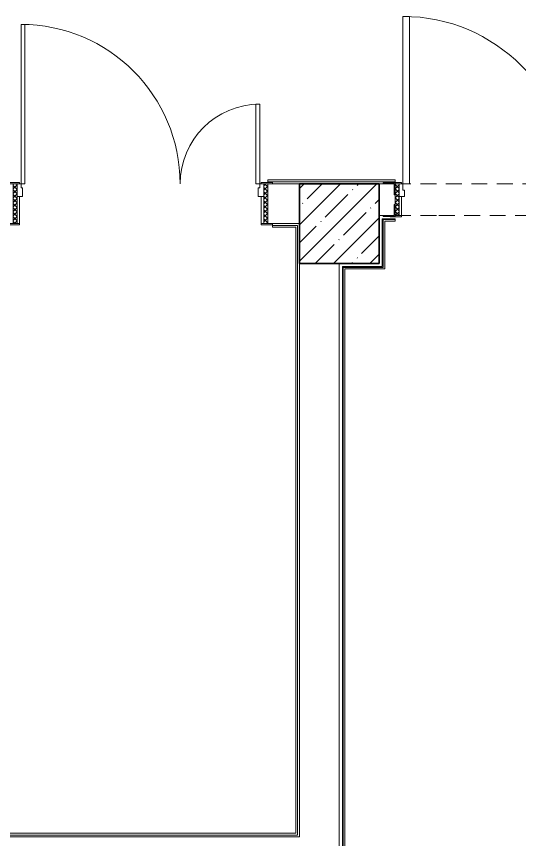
# Model space of a CAD drawing. Header units: millimetres. Extents: x 5993 to 95364, y 87345 to 145529.
# Drawn here: x 42110.6 to 42367.9, y 114258.4 to 114678.9 of the extents above; entities that cross this region are included whole.
import ezdxf

# ---------------------------------------------------------------- set-up
doc = ezdxf.new("R2010")
doc.units = ezdxf.units.MM
doc.linetypes.add('200_ШТРИХ_ш1п0_6_', pattern=[160, 100, -60])
for name, color, linetype, lineweight in [('0-2', 7, 'Continuous', 9), ('Двери', 7, 'Continuous', 9), ('Каркас_Импост', 7, 'Continuous', 13), ('Каркас_Импост-1', 7, 'Continuous', 9), ('Несущие колонны', 7, 'Continuous', 9), ('Несущие колонны-1', 7, 'Continuous', 35), ('Обобщенные модели', 7, 'Continuous', 9), ('Общие ребра', 7, 'Continuous', 9), ('Открывание-1', 7, 'Continuous', 9), ('Панель-2', 7, 'Continuous', 13), ('Перекрытия', 7, 'Continuous', 9), ('Перемычка_Пунктирные линии-1', 7, '200_ШТРИХ_ш1п0_6_', 9), ('Стены', 7, 'Continuous', 9), ('Стены-1', 7, 'Continuous', 13)]:
    doc.layers.add(name, color=color, linetype=linetype, lineweight=lineweight)

# ---------------------------------------------------------------- blocks, each defined once
blk = doc.blocks.new('Дверь_СКБ_2Ст_Внутренняя_ШЕР - СОШ_Д-31__Дв_1600x2100h_ЛК_Лифтовой холл _зона безопасности МГН__EIS60-26412756-АИ2_01_План напольных покрытий и плинтусов 1го этажа _Часть 2_')
at = {"layer": 'Двери'}
h = blk.add_hatch(dxfattribs=at)
h.set_pattern_fill('FP_89', color=256, style=0, pattern_type=2)
h.set_pattern_definition([(135, (1501.41, 189.685), (-14.14214, -14.14214), []), (225, (1501.41, 189.685), (14.14214, -14.14214), [])])
h.paths.add_polyline_path([(812.5, 125), (787.5, 125), (787.5, -125), (812.5, -125)], flags=0)
at = {"layer": 'Каркас_Импост-1'}
h = blk.add_hatch(dxfattribs=at)
h.set_pattern_fill('FP_90', color=256, style=0, pattern_type=2)
h.set_pattern_definition([(45, (-621.384, 189.685), (-14.1421, 14.1421), []), (135, (-621.384, 189.685), (-14.1421, -14.1421), [])])
h.paths.add_polyline_path([(-762.5, 125), (-787.5, 125), (-787.5, -125), (-762.5, -125)], flags=0)
at = {"layer": 'Каркас_Импост'}
for p, q in [((-747.5, 133), (-817.5, 133)), ((-817.5, 133), (-817.5, 125)), ((-817.5, 125), (-747.5, 125)), ((-762.5, 125), (-787.5, 125)), ((-787.5, 125), (-787.5, -125)), ((-737.5, 125), (-762.5, 125)), ((-762.5, 125), (-762.5, 45)), ((-762.5, -125), (-762.5, 125)), ((-747.5, 125), (-762.5, 125)), ((-762.5, 125), (-762.5, 124)), ((-762.5, 124), (-747.5, 124)), ((-747.5, 125), (-747.5, 133)), ((-747.5, 124), (-747.5, 125)), ((-737.5, 100), (-737.5, 125)), ((762.5, 125), (762.5, 100)), ((787.5, 125), (762.5, 125)), ((842.5, 133), (772.5, 133)), ((772.5, 133), (772.5, 125)), ((787.5, 125), (772.5, 125)), ((772.5, 125), (772.5, 124)), ((772.5, 125), (842.5, 125)), ((772.5, 124), (787.5, 124)), ((787.5, 45), (787.5, 125)), ((812.5, 125), (787.5, 125)), ((787.5, 125), (787.5, -125)), ((787.5, 124), (787.5, 125)), ((812.5, -125), (812.5, 125)), ((842.5, 125), (842.5, 133)), ((-727.5, 100), (-737.5, 100)), ((-727.5, 45), (-727.5, 100)), ((762.5, 100), (752.5, 100)), ((752.5, 100), (752.5, 45)), ((-762.5, 45), (-727.5, 45)), ((-747.5, 45), (-762.5, 45)), ((-762.5, 45), (-762.5, -125)), ((-747.5, -125), (-747.5, 45)), ((752.5, 45), (787.5, 45)), ((787.5, 45), (772.5, 45)), ((772.5, 45), (772.5, -125)), ((787.5, -125), (787.5, 45)), ((-747.5, -125), (-817.5, -125)), ((-817.5, -125), (-817.5, -133)), ((-817.5, -133), (-747.5, -133)), ((-787.5, -125), (-762.5, -125)), ((-762.5, -125), (-747.5, -125)), ((-747.5, -133), (-747.5, -125)), ((772.5, -125), (787.5, -125)), ((842.5, -125), (772.5, -125)), ((772.5, -125), (772.5, -133)), ((772.5, -133), (842.5, -133)), ((787.5, -125), (812.5, -125)), ((842.5, -133), (842.5, -125))]:
    blk.add_line(p, q, dxfattribs=at)
at = {"layer": 'Открывание-1'}
for centre, radius, start, end in [((-737.5, 125), 1000, 0, 90), ((762.5, 125), 500, 90, 180)]:
    blk.add_arc(centre, radius, start, end, dxfattribs=at)
at = {"layer": 'Панель-2'}
for p, q in [((-737.5, 1125), (-737.5, 125)), ((-712.5, 1125), (-737.5, 1125)), ((-712.5, 125), (-712.5, 1125)), ((762.5, 625), (737.5, 625)), ((737.5, 625), (737.5, 125)), ((762.5, 125), (762.5, 625)), ((-737.5, 125), (-712.5, 125)), ((737.5, 125), (762.5, 125))]:
    blk.add_line(p, q, dxfattribs=at)
blk = doc.blocks.new('BSC_Колонна _Прямоугольная - 500х500-V90-АИ2_01_План напольных покрытий и плинтусов 1го этажа _Часть 2_')
at = {"layer": 'Несущие колонны'}
h = blk.add_hatch(dxfattribs=at)
h.set_pattern_fill('FP_109', color=256, style=0, pattern_type=2)
h.set_pattern_definition([(45, (-7900, -7650), (-114.0493, 114.0493), []), (45, (-7785.95, -7650), (-114.0493, 114.0493), [201.613, -40.323, 3.353, -36.97])])
h.paths.add_polyline_path([(-250, -250), (250, -250), (250, 250), (-250, 250), (-250, -148)], flags=0)
at = {"layer": 'Несущие колонны-1'}
for p, q in [((250, 250), (-250, 250)), ((-250, 250), (-250, -250)), ((250, -250), (250, 250)), ((-250, -250), (250, -250))]:
    blk.add_line(p, q, dxfattribs=at)
blk = doc.blocks.new('Дверь_СКБ_1Ст_Внутренняя_ШЕР - СОШ_Д-12_Дв_1150x2100h_С_У учеников_ душевые-27987605-АИ2_01_План напольных покрытий и плинтусов 1го этажа _Часть 2_')
at = {"layer": 'Двери'}
h = blk.add_hatch(dxfattribs=at)
h.set_pattern_fill('FP_91', color=256, style=0, pattern_type=2)
h.set_pattern_definition([(135, (1726.41, 164.685), (-14.14214, -14.14214), []), (225, (1726.41, 164.685), (14.14214, -14.14214), [])])
h.paths.add_polyline_path([(587.5, -100), (587.5, 100), (562.5, 100), (562.5, -100)], flags=0)
at = {"layer": 'Каркас_Импост-1'}
h = blk.add_hatch(dxfattribs=at)
h.set_pattern_fill('FP_92', color=256, style=0, pattern_type=2)
h.set_pattern_definition([(45, (-396.384, 164.685), (-14.1421, 14.1421), []), (135, (-396.384, 164.685), (-14.1421, -14.1421), [])])
h.paths.add_polyline_path([(-537.5, -100), (-537.5, 100), (-562.5, 100), (-562.5, -100)], flags=0)
at = {"layer": 'Каркас_Импост'}
for p, q in [((-522.5, 108), (-592.5, 108)), ((-592.5, 108), (-592.5, 106)), ((-522.5, 100), (-522.5, 108)), ((617.5, 108), (547.5, 108)), ((547.5, 108), (547.5, 100)), ((617.5, 100), (617.5, 108)), ((-537.5, 100), (-562.5, 100)), ((-562.5, 100), (-522.5, 100)), ((-512.5, 100), (-537.5, 100)), ((-537.5, 100), (-537.5, 20)), ((-537.5, -100), (-537.5, 100)), ((-522.5, 100), (-537.5, 100)), ((-537.5, 100), (-537.5, 99)), ((-537.5, 99), (-522.5, 99)), ((-522.5, 99), (-522.5, 100)), ((-512.5, 60), (-512.5, 100)), ((-502.5, 60), (-512.5, 60)), ((-502.5, 20), (-502.5, 60)), ((537.5, 60), (527.5, 60)), ((527.5, 60), (527.5, 20)), ((537.5, 100), (537.5, 60)), ((562.5, 100), (537.5, 100)), ((562.5, 100), (547.5, 100)), ((547.5, 100), (547.5, 99)), ((547.5, 100), (617.5, 100)), ((547.5, 99), (562.5, 99)), ((562.5, 20), (562.5, 100)), ((587.5, 100), (562.5, 100)), ((562.5, 100), (562.5, -100)), ((562.5, 99), (562.5, 100)), ((587.5, -100), (587.5, 100)), ((-562.5, 31), (-562.5, -31)), ((-537.5, 20), (-502.5, 20)), ((-522.5, 20), (-537.5, 20)), ((-537.5, 20), (-537.5, -100)), ((-522.5, -100), (-522.5, 20)), ((527.5, 20), (562.5, 20)), ((562.5, 20), (547.5, 20)), ((547.5, 20), (547.5, -100)), ((562.5, -100), (562.5, 20)), ((-562.5, -100), (-537.5, -100)), ((-522.5, -100), (-562.5, -100)), ((-537.5, -100), (-522.5, -100)), ((-522.5, -108), (-522.5, -100)), ((547.5, -100), (562.5, -100)), ((617.5, -100), (547.5, -100)), ((547.5, -100), (547.5, -108)), ((562.5, -100), (587.5, -100)), ((617.5, -108), (617.5, -100)), ((-592.5, -106), (-592.5, -108)), ((-592.5, -108), (-522.5, -108)), ((547.5, -108), (617.5, -108))]:
    blk.add_line(p, q, dxfattribs=at)
at = {"layer": 'Открывание-1'}
blk.add_arc((-512.5, 100), 1050, 360, 90, dxfattribs=at)
at = {"layer": 'Панель-2'}
for p, q in [((-512.5, 1150), (-512.5, 100)), ((-472.5, 1150), (-512.5, 1150)), ((-472.5, 100), (-472.5, 1150)), ((-512.5, 100), (-472.5, 100))]:
    blk.add_line(p, q, dxfattribs=at)
blk = doc.blocks.new('Фахверк_СКБ_Уголок - 200_3600_1-27908329-АИ2_01_План напольных покрытий и плинтусов 1го этажа _Часть 2_')
at = {"layer": 'Обобщенные модели'}
for p, q in [((125, 156), (50, 156)), ((50, 156), (50, 150)), ((125, 81), (125, 156)), ((50, 150), (119, 150)), ((119, 150), (119, 81)), ((119, 81), (125, 81)), ((125, 19), (119, 19)), ((119, 19), (119, -50)), ((125, -56), (125, 19)), ((119, -50), (50, -50)), ((50, -50), (50, -56)), ((50, -56), (125, -56))]:
    blk.add_line(p, q, dxfattribs=at)
blk = doc.blocks.new('АР_Перемычка - АР_Перемычка-27988150-АИ2_01_План напольных покрытий и плинтусов 1го этажа _Часть 2_')
at = {"layer": 'Перемычка_Пунктирные линии-1'}
for p, q in [((0, 100), (1400, 100)), ((1400, 100), (1400, -100)), ((0, -31), (0, 31)), ((0, -100), (275, -100)), ((275, -100), (875, -100)), ((875, -100), (1400, -100))]:
    blk.add_line(p, q, dxfattribs=at)

msp = doc.modelspace()

# ---------------------------------------------------------------- linework, layer by layer
at = {"layer": 'Общие ребра'}
for p, q in [((42298.08, 114575.08), (42304.18, 114575.08)), ((42298.08, 114575.08), (42298.08, 114574.27)), ((42298.08, 114574.27), (42298.08, 114575.08)), ((42298.08, 114551.07), (42298.08, 114574.27)), ((42277.73, 114550.66), (42298.08, 114550.66)), ((42277.73, 114549.85), (42277.73, 114550.66)), ((42277.73, 113984.97), (42277.73, 114549.85)), ((42298.08, 114551.07), (42298.08, 114550.66))]:
    msp.add_line(p, q, dxfattribs=at)
at = {"layer": 'Перекрытия'}
msp.add_line((41990.81, 114259.69), (42255.35, 114259.69), dxfattribs=at)
at = {"layer": 'Стены'}
for p, q in [((42239.07, 114595.35), (42304.18, 114595.35)), ((42239.07, 114594.37), (42239.07, 114595.35)), ((42304.18, 114594.37), (42304.18, 114595.35)), ((42304.18, 114594.37), (42239.07, 114594.37)), ((42241.51, 114572.07), (42254.37, 114572.07)), ((42241.51, 114571.18), (42241.51, 114572.07)), ((42253.47, 114571.18), (42241.51, 114571.18)), ((42253.47, 114261.55), (42253.47, 114571.18)), ((42254.37, 114572.07), (42254.37, 114260.65)), ((42254.37, 114260.65), (41991.79, 114260.65)), ((41992.68, 114261.55), (42253.47, 114261.55))]:
    msp.add_line(p, q, dxfattribs=at)
at = {"layer": 'Стены-1'}
for p, q in [((42255.35, 114593.4), (42241.51, 114593.4)), ((42298.08, 114593.4), (42296.04, 114593.4)), ((42296.04, 114577.12), (42298.08, 114577.12)), ((42304.18, 114575.49), (42297.67, 114575.49)), ((42297.67, 114575.49), (42297.67, 114575.08)), ((42297.67, 114575.08), (42297.67, 114574.27)), ((42297.67, 114574.27), (42297.67, 114551.07)), ((42298.89, 114574.27), (42304.18, 114574.27)), ((42298.89, 114551.07), (42298.89, 114574.27)), ((42304.18, 114574.27), (42304.18, 114575.49)), ((42241.51, 114573.05), (42255.35, 114573.05)), ((42255.35, 114552.7), (42255.35, 114259.68)), ((42275.69, 114239.33), (42275.69, 114552.7)), ((42297.67, 114551.07), (42277.32, 114551.07)), ((42277.32, 114551.07), (42277.32, 114550.66)), ((42277.32, 114550.66), (42277.32, 114549.85)), ((42277.32, 114549.85), (42277.32, 113984.56)), ((42278.54, 114549.85), (42298.89, 114549.85)), ((42278.54, 113985.78), (42278.54, 114549.85)), ((42298.89, 114550.66), (42298.89, 114551.07)), ((42298.89, 114549.85), (42298.89, 114550.66)), ((42255.35, 114259.68), (41990.81, 114259.68))]:
    msp.add_line(p, q, dxfattribs=at)

# ---------------------------------------------------------------- block references
at = {"layer": '0-2', "xscale": 0.08139549610658335, "yscale": 0.08139549610658335, "zscale": 0.08139549610658335}
for name, p in [('Дверь_СКБ_1Ст_Внутренняя_ШЕР - СОШ_Д-12_Дв_1150x2100h_С_У учеников_ душевые-27987605-АИ2_01_План напольных покрытий и плинтусов 1го этажа _Часть 2_', (42349.97, 114585.26)), ('Дверь_СКБ_2Ст_Внутренняя_ШЕР - СОШ_Д-31__Дв_1600x2100h_ЛК_Лифтовой холл _зона безопасности МГН__EIS60-26412756-АИ2_01_План напольных покрытий и плинтусов 1го этажа _Часть 2_', (42172.93, 114583.22)), ('BSC_Колонна _Прямоугольная - 500х500-V90-АИ2_01_План напольных покрытий и плинтусов 1го этажа _Часть 2_', (42275.69, 114573.05)), ('Фахверк_СКБ_Уголок - 200_3600_1-27908329-АИ2_01_План напольных покрытий и плинтусов 1го этажа _Часть 2_', (42294.01, 114581.19)), ('АР_Перемычка - АР_Перемычка-27988150-АИ2_01_План напольных покрытий и плинтусов 1го этажа _Часть 2_', (42304.18, 114585.26))]:
    msp.add_blockref(name, p, dxfattribs=at)

doc.saveas('drawing.dxf')
